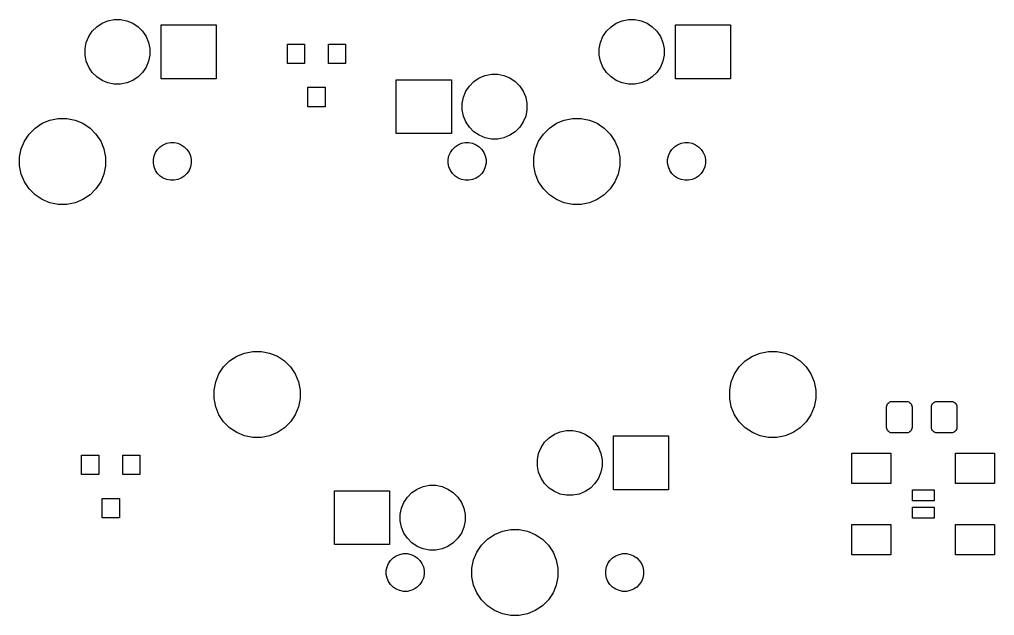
# Model space of a CAD drawing. Extents: x 25 to 360, y 20 to 134.
# Drawn here: x 314.32 to 359.47, y 77.35 to 104.98 of the extents above; entities that cross this region are included whole.
import ezdxf

# ---------------------------------------------------------------- set-up
doc = ezdxf.new("R2010")
doc.units = 0
doc.layers.add('BLACK', color=7, linetype='CONTINUOUS')

msp = doc.modelspace()

# ---------------------------------------------------------------- linework, layer by layer
at = {"layer": 'BLACK', "linetype": 'CONTINUOUS'}
for p, q in [((317.9, 104.643), (318.146, 104.807)), ((318.146, 104.807), (318.419, 104.92)), ((318.419, 104.92), (318.709, 104.977)), ((318.709, 104.977), (319.004, 104.977)), ((319.004, 104.977), (319.294, 104.92)), ((319.294, 104.92), (319.567, 104.807)), ((319.567, 104.807), (319.813, 104.643)), ((341.713, 104.643), (341.958, 104.807)), ((341.958, 104.807), (342.231, 104.92)), ((342.231, 104.92), (342.521, 104.977)), ((342.521, 104.977), (342.817, 104.977)), ((342.817, 104.977), (343.107, 104.92)), ((343.107, 104.92), (343.38, 104.807)), ((343.38, 104.807), (343.625, 104.643)), ((317.527, 104.188), (317.691, 104.434)), ((317.691, 104.434), (317.9, 104.643)), ((319.813, 104.643), (320.022, 104.434)), ((320.022, 104.434), (320.186, 104.188)), ((320.883, 102.227), (320.883, 104.727)), ((320.883, 104.727), (323.433, 104.727)), ((323.433, 104.727), (323.433, 102.227)), ((341.34, 104.188), (341.504, 104.434)), ((341.504, 104.434), (341.713, 104.643)), ((343.625, 104.643), (343.834, 104.434)), ((343.834, 104.434), (343.998, 104.188)), ((344.696, 102.227), (344.696, 104.727)), ((344.696, 104.727), (347.246, 104.727)), ((347.246, 104.727), (347.246, 102.227)), ((317.356, 103.625), (317.414, 103.915)), ((317.414, 103.915), (317.527, 104.188)), ((320.186, 104.188), (320.299, 103.915)), ((320.299, 103.915), (320.356, 103.625)), ((341.169, 103.625), (341.227, 103.915)), ((341.227, 103.915), (341.34, 104.188)), ((343.998, 104.188), (344.111, 103.915)), ((344.111, 103.915), (344.169, 103.625)), ((317.356, 103.33), (317.356, 103.625)), ((320.356, 103.625), (320.356, 103.33)), ((326.725, 102.933), (326.725, 103.833)), ((326.725, 103.833), (327.525, 103.833)), ((327.525, 103.833), (327.525, 102.933)), ((328.625, 102.933), (328.625, 103.833)), ((328.625, 103.833), (329.425, 103.833)), ((329.425, 103.833), (329.425, 102.933)), ((341.169, 103.33), (341.169, 103.625)), ((344.169, 103.625), (344.169, 103.33)), ((317.414, 103.04), (317.356, 103.33)), ((317.527, 102.767), (317.414, 103.04)), ((320.299, 103.04), (320.186, 102.767)), ((320.356, 103.33), (320.299, 103.04)), ((327.525, 102.933), (326.725, 102.933)), ((329.425, 102.933), (328.625, 102.933)), ((341.227, 103.04), (341.169, 103.33)), ((341.34, 102.767), (341.227, 103.04)), ((344.111, 103.04), (343.998, 102.767)), ((344.169, 103.33), (344.111, 103.04)), ((317.691, 102.521), (317.527, 102.767)), ((317.9, 102.312), (317.691, 102.521)), ((320.022, 102.521), (319.813, 102.312)), ((320.186, 102.767), (320.022, 102.521)), ((341.504, 102.521), (341.34, 102.767)), ((341.713, 102.312), (341.504, 102.521)), ((343.834, 102.521), (343.625, 102.312)), ((343.998, 102.767), (343.834, 102.521)), ((318.146, 102.148), (317.9, 102.312)), ((318.419, 102.035), (318.146, 102.148)), ((318.709, 101.977), (318.419, 102.035)), ((319.294, 102.035), (319.004, 101.977)), ((319.567, 102.148), (319.294, 102.035)), ((319.813, 102.312), (319.567, 102.148)), ((323.433, 102.227), (320.883, 102.227)), ((331.769, 99.6874), (331.769, 102.187)), ((331.769, 102.187), (334.319, 102.187)), ((334.319, 102.187), (334.319, 99.6874)), ((335.154, 101.894), (335.363, 102.103)), ((335.363, 102.103), (335.608, 102.267)), ((335.608, 102.267), (335.881, 102.38)), ((335.881, 102.38), (336.171, 102.437)), ((336.171, 102.437), (336.467, 102.437)), ((336.467, 102.437), (336.757, 102.38)), ((336.757, 102.38), (337.03, 102.267)), ((337.03, 102.267), (337.275, 102.103)), ((337.275, 102.103), (337.484, 101.894)), ((341.958, 102.148), (341.713, 102.312)), ((342.231, 102.035), (341.958, 102.148)), ((342.521, 101.977), (342.231, 102.035)), ((343.107, 102.035), (342.817, 101.977)), ((343.38, 102.148), (343.107, 102.035)), ((343.625, 102.312), (343.38, 102.148)), ((347.246, 102.227), (344.696, 102.227)), ((319.004, 101.977), (318.709, 101.977)), ((327.675, 100.933), (327.675, 101.833)), ((327.675, 101.833), (328.475, 101.833)), ((328.475, 101.833), (328.475, 100.933)), ((334.877, 101.375), (334.99, 101.648)), ((334.99, 101.648), (335.154, 101.894)), ((337.484, 101.894), (337.648, 101.648)), ((337.648, 101.648), (337.761, 101.375)), ((342.817, 101.977), (342.521, 101.977)), ((334.819, 101.085), (334.877, 101.375)), ((337.761, 101.375), (337.819, 101.085)), ((328.475, 100.933), (327.675, 100.933)), ((334.819, 100.79), (334.819, 101.085)), ((334.877, 100.5), (334.819, 100.79)), ((337.819, 100.79), (337.761, 100.5)), ((337.819, 101.085), (337.819, 100.79)), ((315.372, 100.164), (315.735, 100.315)), ((315.735, 100.315), (316.12, 100.391)), ((316.12, 100.391), (316.513, 100.391)), ((316.513, 100.391), (316.898, 100.315)), ((316.898, 100.315), (317.261, 100.164)), ((334.99, 100.227), (334.877, 100.5)), ((335.154, 99.9812), (334.99, 100.227)), ((337.648, 100.227), (337.484, 99.9812)), ((337.761, 100.5), (337.648, 100.227)), ((339.185, 100.164), (339.547, 100.315)), ((339.547, 100.315), (339.933, 100.391)), ((339.933, 100.391), (340.325, 100.391)), ((340.325, 100.391), (340.711, 100.315)), ((340.711, 100.315), (341.073, 100.164)), ((314.768, 99.6684), (315.045, 99.9462)), ((315.045, 99.9462), (315.372, 100.164)), ((317.261, 100.164), (317.588, 99.9462)), ((317.588, 99.9462), (317.865, 99.6684)), ((335.363, 99.7723), (335.154, 99.9812)), ((337.484, 99.9812), (337.275, 99.7723)), ((338.58, 99.6684), (338.858, 99.9462)), ((338.858, 99.9462), (339.185, 100.164)), ((341.073, 100.164), (341.4, 99.9462)), ((341.4, 99.9462), (341.678, 99.6684)), ((314.399, 98.979), (314.55, 99.3419)), ((314.55, 99.3419), (314.768, 99.6684)), ((317.865, 99.6684), (318.083, 99.3419)), ((318.083, 99.3419), (318.234, 98.979)), ((334.319, 99.6874), (331.769, 99.6874)), ((335.608, 99.6081), (335.363, 99.7723)), ((335.881, 99.495), (335.608, 99.6081)), ((336.171, 99.4374), (335.881, 99.495)), ((336.467, 99.4374), (336.171, 99.4374)), ((336.757, 99.495), (336.467, 99.4374)), ((337.03, 99.6081), (336.757, 99.495)), ((337.275, 99.7723), (337.03, 99.6081)), ((338.212, 98.979), (338.362, 99.3419)), ((338.362, 99.3419), (338.58, 99.6684)), ((341.678, 99.6684), (341.896, 99.3419)), ((341.896, 99.3419), (342.046, 98.979)), ((314.323, 98.5938), (314.399, 98.979)), ((318.234, 98.979), (318.31, 98.5938)), ((320.621, 98.8119), (320.717, 98.9552)), ((320.717, 98.9552), (320.839, 99.0771)), ((320.839, 99.0771), (320.982, 99.1728)), ((320.982, 99.1728), (321.141, 99.2388)), ((321.141, 99.2388), (321.31, 99.2724)), ((321.31, 99.2724), (321.483, 99.2724)), ((321.483, 99.2724), (321.652, 99.2388)), ((321.652, 99.2388), (321.811, 99.1728)), ((321.811, 99.1728), (321.954, 99.0771)), ((321.954, 99.0771), (322.076, 98.9552)), ((322.076, 98.9552), (322.172, 98.8119)), ((334.274, 98.8119), (334.369, 98.9552)), ((334.369, 98.9552), (334.491, 99.0771)), ((334.491, 99.0771), (334.635, 99.1728)), ((334.635, 99.1728), (334.794, 99.2388)), ((334.794, 99.2388), (334.963, 99.2724)), ((334.963, 99.2724), (335.135, 99.2724)), ((335.135, 99.2724), (335.304, 99.2388)), ((335.304, 99.2388), (335.463, 99.1728)), ((335.463, 99.1728), (335.607, 99.0771)), ((335.607, 99.0771), (335.729, 98.9552)), ((335.729, 98.9552), (335.824, 98.8119)), ((338.135, 98.5938), (338.212, 98.979)), ((342.046, 98.979), (342.123, 98.5938)), ((344.434, 98.8119), (344.529, 98.9552)), ((344.529, 98.9552), (344.651, 99.0771)), ((344.651, 99.0771), (344.795, 99.1728)), ((344.795, 99.1728), (344.954, 99.2388)), ((344.954, 99.2388), (345.123, 99.2724)), ((345.123, 99.2724), (345.295, 99.2724)), ((345.295, 99.2724), (345.464, 99.2388)), ((345.464, 99.2388), (345.623, 99.1728)), ((345.623, 99.1728), (345.767, 99.0771)), ((345.767, 99.0771), (345.889, 98.9552)), ((345.889, 98.9552), (345.984, 98.8119)), ((314.323, 98.201), (314.323, 98.5938)), ((318.31, 98.5938), (318.31, 98.201)), ((320.521, 98.4836), (320.555, 98.6526)), ((320.521, 98.3112), (320.521, 98.4836)), ((320.555, 98.6526), (320.621, 98.8119)), ((322.172, 98.8119), (322.238, 98.6526)), ((322.238, 98.6526), (322.271, 98.4836)), ((322.271, 98.4836), (322.271, 98.3112)), ((334.174, 98.4836), (334.208, 98.6526)), ((334.174, 98.3112), (334.174, 98.4836)), ((334.208, 98.6526), (334.274, 98.8119)), ((335.824, 98.8119), (335.89, 98.6526)), ((335.89, 98.6526), (335.924, 98.4836)), ((335.924, 98.4836), (335.924, 98.3112)), ((338.135, 98.201), (338.135, 98.5938)), ((342.123, 98.5938), (342.123, 98.201)), ((344.334, 98.4836), (344.368, 98.6526)), ((344.334, 98.3112), (344.334, 98.4836)), ((344.368, 98.6526), (344.434, 98.8119)), ((345.984, 98.8119), (346.05, 98.6526)), ((346.05, 98.6526), (346.084, 98.4836)), ((346.084, 98.4836), (346.084, 98.3112)), ((314.399, 97.8158), (314.323, 98.201)), ((318.31, 98.201), (318.234, 97.8158)), ((320.555, 98.1422), (320.521, 98.3112)), ((320.621, 97.9829), (320.555, 98.1422)), ((320.717, 97.8396), (320.621, 97.9829)), ((322.172, 97.9829), (322.076, 97.8396)), ((322.238, 98.1422), (322.172, 97.9829)), ((322.271, 98.3112), (322.238, 98.1422)), ((334.208, 98.1422), (334.174, 98.3112)), ((334.274, 97.9829), (334.208, 98.1422)), ((334.369, 97.8396), (334.274, 97.9829)), ((335.824, 97.9829), (335.729, 97.8396)), ((335.89, 98.1422), (335.824, 97.9829)), ((335.924, 98.3112), (335.89, 98.1422)), ((338.212, 97.8158), (338.135, 98.201)), ((342.123, 98.201), (342.046, 97.8158)), ((344.368, 98.1422), (344.334, 98.3112)), ((344.434, 97.9829), (344.368, 98.1422)), ((344.529, 97.8396), (344.434, 97.9829)), ((345.984, 97.9829), (345.889, 97.8396)), ((346.05, 98.1422), (345.984, 97.9829)), ((346.084, 98.3112), (346.05, 98.1422)), ((314.55, 97.4529), (314.399, 97.8158)), ((318.234, 97.8158), (318.083, 97.4529)), ((320.839, 97.7177), (320.717, 97.8396)), ((320.982, 97.622), (320.839, 97.7177)), ((321.141, 97.556), (320.982, 97.622)), ((321.31, 97.5224), (321.141, 97.556)), ((321.483, 97.5224), (321.31, 97.5224)), ((321.652, 97.556), (321.483, 97.5224)), ((321.811, 97.622), (321.652, 97.556)), ((321.954, 97.7177), (321.811, 97.622)), ((322.076, 97.8396), (321.954, 97.7177)), ((334.491, 97.7177), (334.369, 97.8396)), ((334.635, 97.622), (334.491, 97.7177)), ((334.794, 97.556), (334.635, 97.622)), ((334.963, 97.5224), (334.794, 97.556)), ((335.135, 97.5224), (334.963, 97.5224)), ((335.304, 97.556), (335.135, 97.5224)), ((335.463, 97.622), (335.304, 97.556)), ((335.607, 97.7177), (335.463, 97.622)), ((335.729, 97.8396), (335.607, 97.7177)), ((338.362, 97.4529), (338.212, 97.8158)), ((342.046, 97.8158), (341.896, 97.4529)), ((344.651, 97.7177), (344.529, 97.8396)), ((344.795, 97.622), (344.651, 97.7177)), ((344.954, 97.556), (344.795, 97.622)), ((345.123, 97.5224), (344.954, 97.556)), ((345.295, 97.5224), (345.123, 97.5224)), ((345.464, 97.556), (345.295, 97.5224)), ((345.623, 97.622), (345.464, 97.556)), ((345.767, 97.7177), (345.623, 97.622)), ((345.889, 97.8396), (345.767, 97.7177)), ((314.768, 97.1264), (314.55, 97.4529)), ((315.045, 96.8486), (314.768, 97.1264)), ((317.865, 97.1264), (317.588, 96.8486)), ((318.083, 97.4529), (317.865, 97.1264)), ((338.58, 97.1264), (338.362, 97.4529)), ((338.858, 96.8486), (338.58, 97.1264)), ((341.678, 97.1264), (341.4, 96.8486)), ((341.896, 97.4529), (341.678, 97.1264)), ((315.372, 96.6304), (315.045, 96.8486)), ((315.735, 96.4801), (315.372, 96.6304)), ((317.261, 96.6304), (316.898, 96.4801)), ((317.588, 96.8486), (317.261, 96.6304)), ((339.185, 96.6304), (338.858, 96.8486)), ((339.547, 96.4801), (339.185, 96.6304)), ((341.073, 96.6304), (340.711, 96.4801)), ((341.4, 96.8486), (341.073, 96.6304)), ((316.12, 96.4035), (315.735, 96.4801)), ((316.513, 96.4035), (316.12, 96.4035)), ((316.898, 96.4801), (316.513, 96.4035)), ((339.933, 96.4035), (339.547, 96.4801)), ((340.325, 96.4035), (339.933, 96.4035)), ((340.711, 96.4801), (340.325, 96.4035)), ((324.38, 89.3694), (324.743, 89.5197)), ((324.743, 89.5197), (325.128, 89.5963)), ((325.128, 89.5963), (325.521, 89.5963)), ((325.521, 89.5963), (325.906, 89.5197)), ((325.906, 89.5197), (326.269, 89.3694)), ((348.256, 89.3694), (348.619, 89.5197)), ((348.619, 89.5197), (349.004, 89.5963)), ((349.004, 89.5963), (349.397, 89.5963)), ((349.397, 89.5963), (349.782, 89.5197)), ((349.782, 89.5197), (350.145, 89.3694)), ((323.776, 88.8734), (324.054, 89.1512)), ((324.054, 89.1512), (324.38, 89.3694)), ((326.269, 89.3694), (326.596, 89.1512)), ((326.596, 89.1512), (326.874, 88.8734)), ((347.652, 88.8734), (347.93, 89.1512)), ((347.93, 89.1512), (348.256, 89.3694)), ((350.145, 89.3694), (350.472, 89.1512)), ((350.472, 89.1512), (350.75, 88.8734)), ((323.407, 88.184), (323.558, 88.5469)), ((323.558, 88.5469), (323.776, 88.8734)), ((326.874, 88.8734), (327.092, 88.5469)), ((327.092, 88.5469), (327.242, 88.184)), ((347.283, 88.184), (347.434, 88.5469)), ((347.434, 88.5469), (347.652, 88.8734)), ((350.75, 88.8734), (350.968, 88.5469)), ((350.968, 88.5469), (351.118, 88.184)), ((323.331, 87.7988), (323.407, 88.184)), ((327.242, 88.184), (327.319, 87.7988)), ((347.207, 87.7988), (347.283, 88.184)), ((351.118, 88.184), (351.195, 87.7988)), ((323.331, 87.406), (323.331, 87.7988)), ((327.319, 87.7988), (327.319, 87.406)), ((347.207, 87.406), (347.207, 87.7988)), ((351.195, 87.7988), (351.195, 87.406)), ((323.407, 87.0208), (323.331, 87.406)), ((327.319, 87.406), (327.242, 87.0208)), ((347.283, 87.0208), (347.207, 87.406)), ((351.195, 87.406), (351.118, 87.0208)), ((354.494, 87.1181), (354.517, 87.1613)), ((354.517, 87.1613), (354.548, 87.1992)), ((354.548, 87.1992), (354.586, 87.2303)), ((354.586, 87.2303), (354.63, 87.2534)), ((354.63, 87.2534), (354.676, 87.2676)), ((354.676, 87.2676), (354.725, 87.2724)), ((354.725, 87.2724), (355.4, 87.2724)), ((355.4, 87.2724), (355.449, 87.2676)), ((355.449, 87.2676), (355.496, 87.2534)), ((355.496, 87.2534), (355.539, 87.2303)), ((355.539, 87.2303), (355.577, 87.1992)), ((355.577, 87.1992), (355.608, 87.1613)), ((355.608, 87.1613), (355.631, 87.1181)), ((356.569, 87.1181), (356.592, 87.1613)), ((356.592, 87.1613), (356.623, 87.1992)), ((356.623, 87.1992), (356.661, 87.2303)), ((356.661, 87.2303), (356.705, 87.2534)), ((356.705, 87.2534), (356.751, 87.2676)), ((356.751, 87.2676), (356.8, 87.2724)), ((356.8, 87.2724), (357.475, 87.2724)), ((357.475, 87.2724), (357.524, 87.2676)), ((357.524, 87.2676), (357.571, 87.2534)), ((357.571, 87.2534), (357.614, 87.2303)), ((357.614, 87.2303), (357.652, 87.1992)), ((357.652, 87.1992), (357.683, 87.1613)), ((357.683, 87.1613), (357.706, 87.1181)), ((323.558, 86.6579), (323.407, 87.0208)), ((327.242, 87.0208), (327.092, 86.6579)), ((347.434, 86.6579), (347.283, 87.0208)), ((351.118, 87.0208), (350.968, 86.6579)), ((354.475, 87.0224), (354.48, 87.0712)), ((354.475, 86.0724), (354.475, 87.0224)), ((354.48, 87.0712), (354.494, 87.1181)), ((355.631, 87.1181), (355.645, 87.0712)), ((355.645, 87.0712), (355.65, 87.0224)), ((355.65, 87.0224), (355.65, 86.0724)), ((356.55, 87.0224), (356.555, 87.0712)), ((356.55, 86.0724), (356.55, 87.0224)), ((356.555, 87.0712), (356.569, 87.1181)), ((357.706, 87.1181), (357.72, 87.0712)), ((357.72, 87.0712), (357.725, 87.0224)), ((357.725, 87.0224), (357.725, 86.0724)), ((323.776, 86.3314), (323.558, 86.6579)), ((324.054, 86.0536), (323.776, 86.3314)), ((326.874, 86.3314), (326.596, 86.0536)), ((327.092, 86.6579), (326.874, 86.3314)), ((347.652, 86.3314), (347.434, 86.6579)), ((347.93, 86.0536), (347.652, 86.3314)), ((350.75, 86.3314), (350.472, 86.0536)), ((350.968, 86.6579), (350.75, 86.3314)), ((324.38, 85.8354), (324.054, 86.0536)), ((324.743, 85.6851), (324.38, 85.8354)), ((326.269, 85.8354), (325.906, 85.6851)), ((326.596, 86.0536), (326.269, 85.8354)), ((339.092, 85.7567), (339.365, 85.8698)), ((339.365, 85.8698), (339.655, 85.9274)), ((339.655, 85.9274), (339.95, 85.9274)), ((339.95, 85.9274), (340.24, 85.8698)), ((340.24, 85.8698), (340.513, 85.7567)), ((348.256, 85.8354), (347.93, 86.0536)), ((348.619, 85.6851), (348.256, 85.8354)), ((350.145, 85.8354), (349.782, 85.6851)), ((350.472, 86.0536), (350.145, 85.8354)), ((354.48, 86.0236), (354.475, 86.0724)), ((354.494, 85.9767), (354.48, 86.0236)), ((354.517, 85.9335), (354.494, 85.9767)), ((354.548, 85.8956), (354.517, 85.9335)), ((354.586, 85.8645), (354.548, 85.8956)), ((354.63, 85.8414), (354.586, 85.8645)), ((354.676, 85.8272), (354.63, 85.8414)), ((354.725, 85.8224), (354.676, 85.8272)), ((355.4, 85.8224), (354.725, 85.8224)), ((355.449, 85.8272), (355.4, 85.8224)), ((355.496, 85.8414), (355.449, 85.8272)), ((355.539, 85.8645), (355.496, 85.8414)), ((355.577, 85.8956), (355.539, 85.8645)), ((355.608, 85.9335), (355.577, 85.8956)), ((355.631, 85.9767), (355.608, 85.9335)), ((355.645, 86.0236), (355.631, 85.9767)), ((355.65, 86.0724), (355.645, 86.0236)), ((356.555, 86.0236), (356.55, 86.0724)), ((356.569, 85.9767), (356.555, 86.0236)), ((356.592, 85.9335), (356.569, 85.9767)), ((356.623, 85.8956), (356.592, 85.9335)), ((356.661, 85.8645), (356.623, 85.8956)), ((356.705, 85.8414), (356.661, 85.8645)), ((356.751, 85.8272), (356.705, 85.8414)), ((356.8, 85.8224), (356.751, 85.8272)), ((357.475, 85.8224), (356.8, 85.8224)), ((357.524, 85.8272), (357.475, 85.8224)), ((357.571, 85.8414), (357.524, 85.8272)), ((357.614, 85.8645), (357.571, 85.8414)), ((357.652, 85.8956), (357.614, 85.8645)), ((357.683, 85.9335), (357.652, 85.8956)), ((357.706, 85.9767), (357.683, 85.9335)), ((357.72, 86.0236), (357.706, 85.9767)), ((357.725, 86.0724), (357.72, 86.0236)), ((325.128, 85.6085), (324.743, 85.6851)), ((325.521, 85.6085), (325.128, 85.6085)), ((325.906, 85.6851), (325.521, 85.6085)), ((338.473, 85.1379), (338.638, 85.3836)), ((338.638, 85.3836), (338.847, 85.5925)), ((338.847, 85.5925), (339.092, 85.7567)), ((340.513, 85.7567), (340.759, 85.5925)), ((340.759, 85.5925), (340.968, 85.3836)), ((340.968, 85.3836), (341.132, 85.1379)), ((341.83, 83.1774), (341.83, 85.6774)), ((341.83, 85.6774), (344.38, 85.6774)), ((344.38, 85.6774), (344.38, 83.1774)), ((349.004, 85.6085), (348.619, 85.6851)), ((349.397, 85.6085), (349.004, 85.6085)), ((349.782, 85.6851), (349.397, 85.6085)), ((338.36, 84.8649), (338.473, 85.1379)), ((341.132, 85.1379), (341.245, 84.8649)), ((317.2, 83.8833), (317.2, 84.7833)), ((317.2, 84.7833), (318, 84.7833)), ((318, 84.7833), (318, 83.8833)), ((319.1, 83.8833), (319.1, 84.7833)), ((319.1, 84.7833), (319.9, 84.7833)), ((319.9, 84.7833), (319.9, 83.8833)), ((338.303, 84.5751), (338.36, 84.8649)), ((338.303, 84.2797), (338.303, 84.5751)), ((341.245, 84.8649), (341.303, 84.5751)), ((341.303, 84.5751), (341.303, 84.2797)), ((352.869, 83.4724), (352.869, 84.8724)), ((352.869, 84.8724), (354.669, 84.8724)), ((354.669, 84.8724), (354.669, 83.4724)), ((357.669, 83.4724), (357.669, 84.8724)), ((357.669, 84.8724), (359.469, 84.8724)), ((359.469, 84.8724), (359.469, 83.4724)), ((338.36, 83.9899), (338.303, 84.2797)), ((338.473, 83.7169), (338.36, 83.9899)), ((341.245, 83.9899), (341.132, 83.7169)), ((341.303, 84.2797), (341.245, 83.9899)), ((318, 83.8833), (317.2, 83.8833)), ((319.9, 83.8833), (319.1, 83.8833)), ((338.638, 83.4712), (338.473, 83.7169)), ((341.132, 83.7169), (340.968, 83.4712)), ((328.903, 80.6374), (328.903, 83.1374)), ((328.903, 83.1374), (331.453, 83.1374)), ((331.453, 83.1374), (331.453, 80.6374)), ((332.497, 83.0525), (332.742, 83.2167)), ((332.742, 83.2167), (333.015, 83.3298)), ((333.015, 83.3298), (333.305, 83.3874)), ((333.305, 83.3874), (333.6, 83.3874)), ((333.6, 83.3874), (333.89, 83.3298)), ((333.89, 83.3298), (334.163, 83.2167)), ((334.163, 83.2167), (334.409, 83.0525)), ((338.847, 83.2623), (338.638, 83.4712)), ((339.092, 83.0981), (338.847, 83.2623)), ((339.365, 82.985), (339.092, 83.0981)), ((340.513, 83.0981), (340.24, 82.985)), ((340.759, 83.2623), (340.513, 83.0981)), ((340.968, 83.4712), (340.759, 83.2623)), ((344.38, 83.1774), (341.83, 83.1774)), ((354.669, 83.4724), (352.869, 83.4724)), ((355.669, 82.6724), (355.669, 83.1724)), ((355.669, 83.1724), (356.669, 83.1724)), ((356.669, 83.1724), (356.669, 82.6724)), ((359.469, 83.4724), (357.669, 83.4724)), ((318.15, 81.8833), (318.15, 82.7833)), ((318.15, 82.7833), (318.95, 82.7833)), ((318.95, 82.7833), (318.95, 81.8833)), ((332.123, 82.5979), (332.288, 82.8436)), ((332.288, 82.8436), (332.497, 83.0525)), ((334.409, 83.0525), (334.618, 82.8436)), ((334.618, 82.8436), (334.782, 82.5979)), ((339.655, 82.9274), (339.365, 82.985)), ((339.95, 82.9274), (339.655, 82.9274)), ((340.24, 82.985), (339.95, 82.9274)), ((356.669, 82.6724), (355.669, 82.6724)), ((331.953, 82.0351), (332.01, 82.3249)), ((332.01, 82.3249), (332.123, 82.5979)), ((334.782, 82.5979), (334.895, 82.3249)), ((334.895, 82.3249), (334.953, 82.0351)), ((355.669, 81.8724), (355.669, 82.3724)), ((355.669, 82.3724), (356.669, 82.3724)), ((356.669, 82.3724), (356.669, 81.8724)), ((318.95, 81.8833), (318.15, 81.8833)), ((331.953, 81.7397), (331.953, 82.0351)), ((332.01, 81.4499), (331.953, 81.7397)), ((334.953, 81.7397), (334.895, 81.4499)), ((334.953, 82.0351), (334.953, 81.7397)), ((356.669, 81.8724), (355.669, 81.8724)), ((332.123, 81.1769), (332.01, 81.4499)), ((334.895, 81.4499), (334.782, 81.1769)), ((336.318, 81.1144), (336.681, 81.2647)), ((336.681, 81.2647), (337.066, 81.3413)), ((337.066, 81.3413), (337.459, 81.3413)), ((337.459, 81.3413), (337.844, 81.2647)), ((337.844, 81.2647), (338.207, 81.1144)), ((352.869, 80.1724), (352.869, 81.5724)), ((352.869, 81.5724), (354.669, 81.5724)), ((354.669, 81.5724), (354.669, 80.1724)), ((357.669, 80.1724), (357.669, 81.5724)), ((357.669, 81.5724), (359.469, 81.5724)), ((359.469, 81.5724), (359.469, 80.1724)), ((332.288, 80.9312), (332.123, 81.1769)), ((332.497, 80.7223), (332.288, 80.9312)), ((334.618, 80.9312), (334.409, 80.7223)), ((334.782, 81.1769), (334.618, 80.9312)), ((335.714, 80.6184), (335.992, 80.8962)), ((335.992, 80.8962), (336.318, 81.1144)), ((338.207, 81.1144), (338.534, 80.8962)), ((338.534, 80.8962), (338.812, 80.6184)), ((331.453, 80.6374), (328.903, 80.6374)), ((332.742, 80.5581), (332.497, 80.7223)), ((333.015, 80.445), (332.742, 80.5581)), ((333.305, 80.3874), (333.015, 80.445)), ((333.6, 80.3874), (333.305, 80.3874)), ((333.89, 80.445), (333.6, 80.3874)), ((334.163, 80.5581), (333.89, 80.445)), ((334.409, 80.7223), (334.163, 80.5581)), ((335.496, 80.2919), (335.714, 80.6184)), ((338.812, 80.6184), (339.03, 80.2919)), ((331.503, 79.9052), (331.625, 80.0271)), ((331.625, 80.0271), (331.768, 80.1228)), ((331.768, 80.1228), (331.928, 80.1888)), ((331.928, 80.1888), (332.097, 80.2224)), ((332.097, 80.2224), (332.269, 80.2224)), ((332.269, 80.2224), (332.438, 80.1888)), ((332.438, 80.1888), (332.597, 80.1228)), ((332.597, 80.1228), (332.741, 80.0271)), ((332.741, 80.0271), (332.862, 79.9052)), ((335.269, 79.5438), (335.345, 79.929)), ((335.345, 79.929), (335.496, 80.2919)), ((339.03, 80.2919), (339.18, 79.929)), ((339.18, 79.929), (339.257, 79.5438)), ((341.663, 79.9052), (341.785, 80.0271)), ((341.785, 80.0271), (341.928, 80.1228)), ((341.928, 80.1228), (342.088, 80.1888)), ((342.088, 80.1888), (342.257, 80.2224)), ((342.257, 80.2224), (342.429, 80.2224)), ((342.429, 80.2224), (342.598, 80.1888)), ((342.598, 80.1888), (342.757, 80.1228)), ((342.757, 80.1228), (342.901, 80.0271)), ((342.901, 80.0271), (343.022, 79.9052)), ((354.669, 80.1724), (352.869, 80.1724)), ((359.469, 80.1724), (357.669, 80.1724)), ((331.308, 79.4336), (331.341, 79.6026)), ((331.341, 79.6026), (331.407, 79.7619)), ((331.407, 79.7619), (331.503, 79.9052)), ((332.862, 79.9052), (332.958, 79.7619)), ((332.958, 79.7619), (333.024, 79.6026)), ((333.024, 79.6026), (333.058, 79.4336)), ((335.269, 79.151), (335.269, 79.5438)), ((339.257, 79.5438), (339.257, 79.151)), ((341.468, 79.4336), (341.501, 79.6026)), ((341.501, 79.6026), (341.567, 79.7619)), ((341.567, 79.7619), (341.663, 79.9052)), ((343.022, 79.9052), (343.118, 79.7619)), ((343.118, 79.7619), (343.184, 79.6026)), ((343.184, 79.6026), (343.218, 79.4336)), ((331.308, 79.2612), (331.308, 79.4336)), ((331.341, 79.0922), (331.308, 79.2612)), ((331.407, 78.9329), (331.341, 79.0922)), ((333.024, 79.0922), (332.958, 78.9329)), ((333.058, 79.2612), (333.024, 79.0922)), ((333.058, 79.4336), (333.058, 79.2612)), ((335.345, 78.7658), (335.269, 79.151)), ((339.257, 79.151), (339.18, 78.7658)), ((341.468, 79.2612), (341.468, 79.4336)), ((341.501, 79.0922), (341.468, 79.2612)), ((341.567, 78.9329), (341.501, 79.0922)), ((343.184, 79.0922), (343.118, 78.9329)), ((343.218, 79.2612), (343.184, 79.0922)), ((343.218, 79.4336), (343.218, 79.2612)), ((331.503, 78.7896), (331.407, 78.9329)), ((331.625, 78.6677), (331.503, 78.7896)), ((331.768, 78.572), (331.625, 78.6677)), ((331.928, 78.506), (331.768, 78.572)), ((332.597, 78.572), (332.438, 78.506)), ((332.741, 78.6677), (332.597, 78.572)), ((332.862, 78.7896), (332.741, 78.6677)), ((332.958, 78.9329), (332.862, 78.7896)), ((335.496, 78.4029), (335.345, 78.7658)), ((339.18, 78.7658), (339.03, 78.4029)), ((341.663, 78.7896), (341.567, 78.9329)), ((341.785, 78.6677), (341.663, 78.7896)), ((341.928, 78.572), (341.785, 78.6677)), ((342.088, 78.506), (341.928, 78.572)), ((342.757, 78.572), (342.598, 78.506)), ((342.901, 78.6677), (342.757, 78.572)), ((343.022, 78.7896), (342.901, 78.6677)), ((343.118, 78.9329), (343.022, 78.7896)), ((332.097, 78.4724), (331.928, 78.506)), ((332.269, 78.4724), (332.097, 78.4724)), ((332.438, 78.506), (332.269, 78.4724)), ((335.714, 78.0764), (335.496, 78.4029)), ((339.03, 78.4029), (338.812, 78.0764)), ((342.257, 78.4724), (342.088, 78.506)), ((342.429, 78.4724), (342.257, 78.4724)), ((342.598, 78.506), (342.429, 78.4724)), ((335.992, 77.7986), (335.714, 78.0764)), ((336.318, 77.5804), (335.992, 77.7986)), ((338.534, 77.7986), (338.207, 77.5804)), ((338.812, 78.0764), (338.534, 77.7986)), ((336.681, 77.4301), (336.318, 77.5804)), ((337.066, 77.3535), (336.681, 77.4301)), ((337.459, 77.3535), (337.066, 77.3535)), ((337.844, 77.4301), (337.459, 77.3535)), ((338.207, 77.5804), (337.844, 77.4301))]:
    msp.add_line(p, q, dxfattribs=at)

doc.saveas('drawing.dxf')
